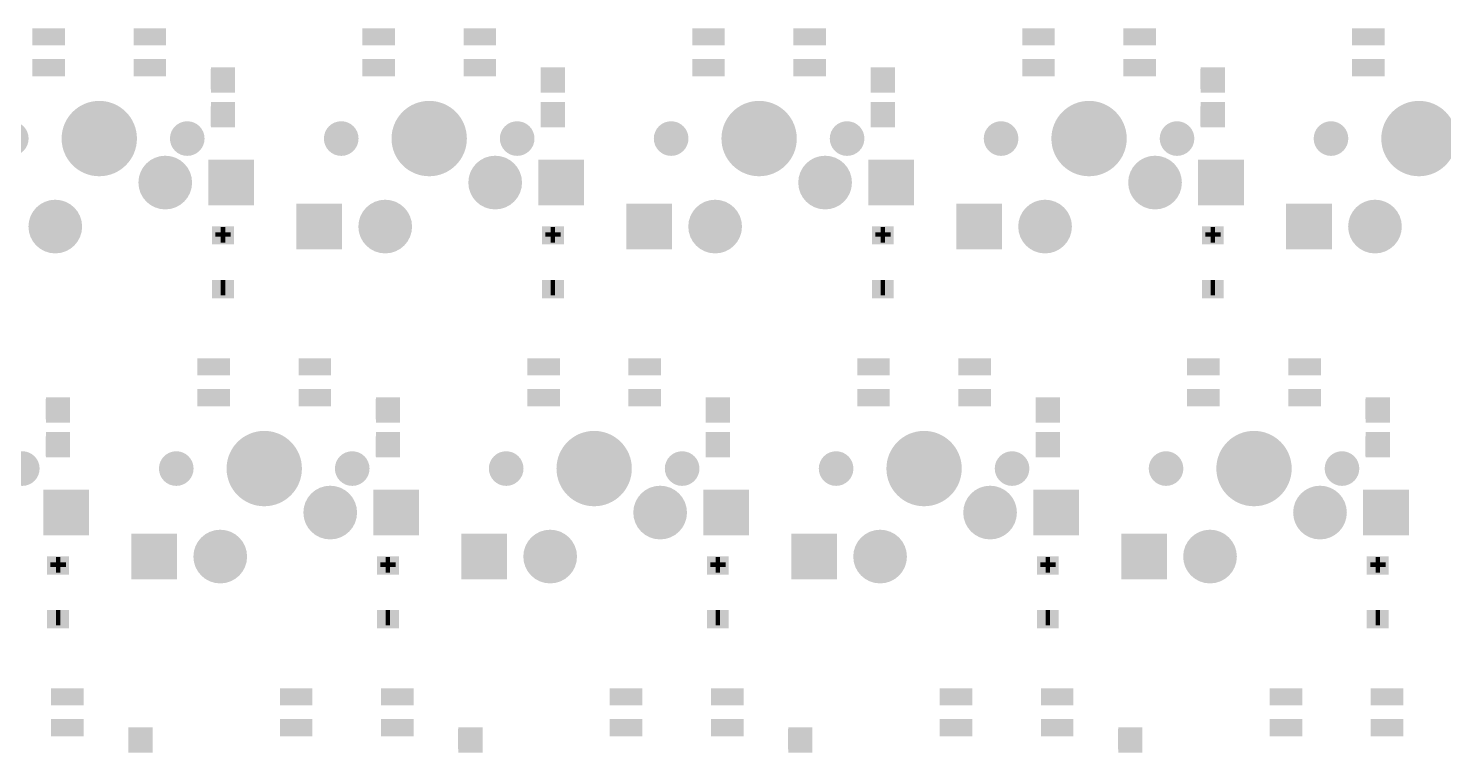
# Model space of a CAD drawing. Extents: x 561 to 1620, y -236 to 406.
# Drawn here: x 1132.4 to 1214.1, y -172.4 to -130.6 of the extents above; entities that cross this region are included whole.
import ezdxf

# ---------------------------------------------------------------- set-up
doc = ezdxf.new("R2010")
doc.units = 0
doc.header["$MEASUREMENT"] = 0
for name, color, linetype, true_color in [('BottomLayer', 5, 'Continuous', 0x0000ff), ('BottomPasteMaskLayer', 7, 'Continuous', 0x800000), ('BottomSolderMaskLayer', 7, 'Continuous', 0xaa00ff), ('Document', 7, 'Continuous', 0xffffff), ('Multi-Layer', 7, 'Continuous', 0xc0c0c0), ('TopSolderMaskLayer', 7, 'Continuous', 0x800080)]:
    doc.layers.add(name, color=color, linetype=linetype, true_color=true_color)

msp = doc.modelspace()

# ---------------------------------------------------------------- hatches: boundary and pattern name
at = {"layer": 'BottomLayer'}
for points in [[(1132.691, -130.608), (1134.469, -130.608), (1134.469, -131.497), (1132.691, -131.497)], [(1138.533, -130.608), (1140.311, -130.608), (1140.311, -131.497), (1138.533, -131.497)], [(1151.741, -130.608), (1153.519, -130.608), (1153.519, -131.497), (1151.741, -131.497)], [(1157.583, -130.608), (1159.361, -130.608), (1159.361, -131.497), (1157.583, -131.497)], [(1170.792, -130.608), (1172.57, -130.608), (1172.57, -131.497), (1170.792, -131.497)], [(1176.634, -130.608), (1178.412, -130.608), (1178.412, -131.497), (1176.634, -131.497)], [(1189.842, -130.608), (1191.62, -130.608), (1191.62, -131.497), (1189.842, -131.497)], [(1195.684, -130.608), (1197.462, -130.608), (1197.462, -131.497), (1195.684, -131.497)], [(1208.893, -130.608), (1210.671, -130.608), (1210.671, -131.497), (1208.893, -131.497)], [(1132.691, -132.386), (1134.469, -132.386), (1134.469, -133.275), (1132.691, -133.275)], [(1138.533, -132.386), (1140.311, -132.386), (1140.311, -133.275), (1138.533, -133.275)], [(1151.741, -132.386), (1153.519, -132.386), (1153.519, -133.275), (1151.741, -133.275)], [(1157.583, -132.386), (1159.361, -132.386), (1159.361, -133.275), (1157.583, -133.275)], [(1170.792, -132.386), (1172.57, -132.386), (1172.57, -133.275), (1170.792, -133.275)], [(1176.634, -132.386), (1178.412, -132.386), (1178.412, -133.275), (1176.634, -133.275)], [(1189.842, -132.386), (1191.62, -132.386), (1191.62, -133.275), (1189.842, -133.275)], [(1195.684, -132.386), (1197.462, -132.386), (1197.462, -133.275), (1195.684, -133.275)], [(1208.893, -132.386), (1210.671, -132.386), (1210.671, -133.275), (1208.893, -133.275)], [(1144.32, -134.246), (1142.97, -134.246), (1142.97, -132.836), (1144.32, -132.836)], [(1163.37, -134.246), (1162.02, -134.246), (1162.02, -132.836), (1163.37, -132.836)], [(1182.421, -134.246), (1181.071, -134.246), (1181.071, -132.836), (1182.421, -132.836)], [(1201.471, -134.246), (1200.121, -134.246), (1200.121, -132.836), (1201.471, -132.836)], [(1144.32, -134.836), (1142.97, -134.836), (1142.97, -136.246), (1144.32, -136.246)], [(1163.37, -134.836), (1162.02, -134.836), (1162.02, -136.246), (1163.37, -136.246)], [(1182.421, -134.836), (1181.071, -134.836), (1181.071, -136.246), (1182.421, -136.246)], [(1201.471, -134.836), (1200.121, -134.836), (1200.121, -136.246), (1201.471, -136.246)], [(1142.851, -138.192), (1145.391, -138.192), (1145.391, -140.732), (1142.851, -140.732)], [(1161.901, -138.192), (1164.441, -138.192), (1164.441, -140.732), (1161.901, -140.732)], [(1180.952, -138.192), (1183.492, -138.192), (1183.492, -140.732), (1180.952, -140.732)], [(1200.002, -138.192), (1202.542, -138.192), (1202.542, -140.732), (1200.002, -140.732)], [(1147.931, -140.732), (1150.471, -140.732), (1150.471, -143.272), (1147.931, -143.272)], [(1166.982, -140.732), (1169.522, -140.732), (1169.522, -143.272), (1166.982, -143.272)], [(1186.032, -140.732), (1188.572, -140.732), (1188.572, -143.272), (1186.032, -143.272)], [(1205.083, -140.732), (1207.623, -140.732), (1207.623, -143.272), (1205.083, -143.272)], [(1144.245, -143.016), (1144.245, -142.016), (1143.045, -142.016), (1143.045, -143.016)], [(1163.295, -143.016), (1163.295, -142.016), (1162.095, -142.016), (1162.095, -143.016)], [(1182.346, -143.016), (1182.346, -142.016), (1181.146, -142.016), (1181.146, -143.016)], [(1201.396, -143.016), (1201.396, -142.016), (1200.196, -142.016), (1200.196, -143.016)], [(1144.245, -146.116), (1144.245, -145.116), (1143.045, -145.116), (1143.045, -146.116)], [(1163.295, -146.116), (1163.295, -145.116), (1162.095, -145.116), (1162.095, -146.116)], [(1182.346, -146.116), (1182.346, -145.116), (1181.146, -145.116), (1181.146, -146.116)], [(1201.396, -146.116), (1201.396, -145.116), (1200.196, -145.116), (1200.196, -146.116)], [(1142.216, -149.659), (1143.994, -149.659), (1143.994, -150.548), (1142.216, -150.548)], [(1148.058, -149.659), (1149.836, -149.659), (1149.836, -150.548), (1148.058, -150.548)], [(1161.267, -149.659), (1163.045, -149.659), (1163.045, -150.548), (1161.267, -150.548)], [(1167.109, -149.659), (1168.887, -149.659), (1168.887, -150.548), (1167.109, -150.548)], [(1180.317, -149.659), (1182.095, -149.659), (1182.095, -150.548), (1180.317, -150.548)], [(1186.159, -149.659), (1187.937, -149.659), (1187.937, -150.548), (1186.159, -150.548)], [(1199.367, -149.659), (1201.145, -149.659), (1201.145, -150.548), (1199.367, -150.548)], [(1205.21, -149.659), (1206.988, -149.659), (1206.988, -150.548), (1205.21, -150.548)], [(1134.795, -153.296), (1133.445, -153.296), (1133.445, -151.886), (1134.795, -151.886)], [(1142.216, -151.437), (1143.994, -151.437), (1143.994, -152.326), (1142.216, -152.326)], [(1148.058, -151.437), (1149.836, -151.437), (1149.836, -152.326), (1148.058, -152.326)], [(1153.845, -153.296), (1152.495, -153.296), (1152.495, -151.886), (1153.845, -151.886)], [(1161.267, -151.437), (1163.045, -151.437), (1163.045, -152.326), (1161.267, -152.326)], [(1167.109, -151.437), (1168.887, -151.437), (1168.887, -152.326), (1167.109, -152.326)], [(1172.896, -153.296), (1171.546, -153.296), (1171.546, -151.886), (1172.896, -151.886)], [(1180.317, -151.437), (1182.095, -151.437), (1182.095, -152.326), (1180.317, -152.326)], [(1186.159, -151.437), (1187.937, -151.437), (1187.937, -152.326), (1186.159, -152.326)], [(1191.946, -153.296), (1190.596, -153.296), (1190.596, -151.886), (1191.946, -151.886)], [(1199.367, -151.437), (1201.145, -151.437), (1201.145, -152.326), (1199.367, -152.326)], [(1205.21, -151.437), (1206.988, -151.437), (1206.988, -152.326), (1205.21, -152.326)], [(1210.996, -153.296), (1209.646, -153.296), (1209.646, -151.886), (1210.996, -151.886)], [(1134.795, -153.886), (1133.445, -153.886), (1133.445, -155.296), (1134.795, -155.296)], [(1153.845, -153.886), (1152.495, -153.886), (1152.495, -155.296), (1153.845, -155.296)], [(1172.896, -153.886), (1171.546, -153.886), (1171.546, -155.296), (1172.896, -155.296)], [(1191.946, -153.886), (1190.596, -153.886), (1190.596, -155.296), (1191.946, -155.296)], [(1210.996, -153.886), (1209.646, -153.886), (1209.646, -155.296), (1210.996, -155.296)], [(1133.326, -157.242), (1135.866, -157.242), (1135.866, -159.782), (1133.326, -159.782)], [(1152.376, -157.242), (1154.916, -157.242), (1154.916, -159.782), (1152.376, -159.782)], [(1171.427, -157.242), (1173.967, -157.242), (1173.967, -159.782), (1171.427, -159.782)], [(1190.477, -157.242), (1193.017, -157.242), (1193.017, -159.782), (1190.477, -159.782)], [(1209.528, -157.242), (1212.068, -157.242), (1212.068, -159.782), (1209.528, -159.782)], [(1138.406, -159.782), (1140.946, -159.782), (1140.946, -162.322), (1138.406, -162.322)], [(1157.457, -159.782), (1159.997, -159.782), (1159.997, -162.322), (1157.457, -162.322)], [(1176.507, -159.782), (1179.047, -159.782), (1179.047, -162.322), (1176.507, -162.322)], [(1195.557, -159.782), (1198.097, -159.782), (1198.097, -162.322), (1195.557, -162.322)], [(1134.72, -162.066), (1134.72, -161.066), (1133.52, -161.066), (1133.52, -162.066)], [(1153.77, -162.066), (1153.77, -161.066), (1152.57, -161.066), (1152.57, -162.066)], [(1172.821, -162.066), (1172.821, -161.066), (1171.621, -161.066), (1171.621, -162.066)], [(1191.871, -162.066), (1191.871, -161.066), (1190.671, -161.066), (1190.671, -162.066)], [(1210.921, -162.066), (1210.921, -161.066), (1209.721, -161.066), (1209.721, -162.066)], [(1134.72, -165.166), (1134.72, -164.166), (1133.52, -164.166), (1133.52, -165.166)], [(1153.77, -165.166), (1153.77, -164.166), (1152.57, -164.166), (1152.57, -165.166)], [(1172.821, -165.166), (1172.821, -164.166), (1171.621, -164.166), (1171.621, -165.166)], [(1191.871, -165.166), (1191.871, -164.166), (1190.671, -164.166), (1190.671, -165.166)], [(1210.921, -165.166), (1210.921, -164.166), (1209.721, -164.166), (1209.721, -165.166)], [(1133.77, -168.709), (1135.548, -168.709), (1135.548, -169.598), (1133.77, -169.598)], [(1146.979, -168.709), (1148.757, -168.709), (1148.757, -169.598), (1146.979, -169.598)], [(1152.821, -168.709), (1154.599, -168.709), (1154.599, -169.598), (1152.821, -169.598)], [(1166.029, -168.709), (1167.807, -168.709), (1167.807, -169.598), (1166.029, -169.598)], [(1171.871, -168.709), (1173.649, -168.709), (1173.649, -169.598), (1171.871, -169.598)], [(1185.08, -168.709), (1186.858, -168.709), (1186.858, -169.598), (1185.08, -169.598)], [(1190.922, -168.709), (1192.7, -168.709), (1192.7, -169.598), (1190.922, -169.598)], [(1204.13, -168.709), (1205.908, -168.709), (1205.908, -169.598), (1204.13, -169.598)], [(1209.972, -168.709), (1211.75, -168.709), (1211.75, -169.598), (1209.972, -169.598)], [(1133.77, -170.487), (1135.548, -170.487), (1135.548, -171.376), (1133.77, -171.376)], [(1146.979, -170.487), (1148.757, -170.487), (1148.757, -171.376), (1146.979, -171.376)], [(1152.821, -170.487), (1154.599, -170.487), (1154.599, -171.376), (1152.821, -171.376)], [(1166.029, -170.487), (1167.807, -170.487), (1167.807, -171.376), (1166.029, -171.376)], [(1171.871, -170.487), (1173.649, -170.487), (1173.649, -171.376), (1171.871, -171.376)], [(1185.08, -170.487), (1186.858, -170.487), (1186.858, -171.376), (1185.08, -171.376)], [(1190.922, -170.487), (1192.7, -170.487), (1192.7, -171.376), (1190.922, -171.376)], [(1204.13, -170.487), (1205.908, -170.487), (1205.908, -171.376), (1204.13, -171.376)], [(1209.972, -170.487), (1211.75, -170.487), (1211.75, -171.376), (1209.972, -171.376)], [(1139.557, -172.346), (1138.207, -172.346), (1138.207, -170.936), (1139.557, -170.936)], [(1158.608, -172.346), (1157.258, -172.346), (1157.258, -170.936), (1158.608, -170.936)], [(1177.658, -172.346), (1176.308, -172.346), (1176.308, -170.936), (1177.658, -170.936)], [(1196.709, -172.346), (1195.359, -172.346), (1195.359, -170.936), (1196.709, -170.936)]]:
    msp.add_hatch(color=256, dxfattribs=at).paths.add_polyline_path(points)
at = {"layer": 'BottomPasteMaskLayer'}
for points in [[(1132.691, -130.608), (1134.469, -130.608), (1134.469, -131.497), (1132.691, -131.497)], [(1138.533, -130.608), (1140.311, -130.608), (1140.311, -131.497), (1138.533, -131.497)], [(1151.741, -130.608), (1153.519, -130.608), (1153.519, -131.497), (1151.741, -131.497)], [(1157.583, -130.608), (1159.361, -130.608), (1159.361, -131.497), (1157.583, -131.497)], [(1170.792, -130.608), (1172.57, -130.608), (1172.57, -131.497), (1170.792, -131.497)], [(1176.634, -130.608), (1178.412, -130.608), (1178.412, -131.497), (1176.634, -131.497)], [(1189.842, -130.608), (1191.62, -130.608), (1191.62, -131.497), (1189.842, -131.497)], [(1195.684, -130.608), (1197.462, -130.608), (1197.462, -131.497), (1195.684, -131.497)], [(1208.893, -130.608), (1210.671, -130.608), (1210.671, -131.497), (1208.893, -131.497)], [(1132.691, -132.386), (1134.469, -132.386), (1134.469, -133.275), (1132.691, -133.275)], [(1138.533, -132.386), (1140.311, -132.386), (1140.311, -133.275), (1138.533, -133.275)], [(1151.741, -132.386), (1153.519, -132.386), (1153.519, -133.275), (1151.741, -133.275)], [(1157.583, -132.386), (1159.361, -132.386), (1159.361, -133.275), (1157.583, -133.275)], [(1170.792, -132.386), (1172.57, -132.386), (1172.57, -133.275), (1170.792, -133.275)], [(1176.634, -132.386), (1178.412, -132.386), (1178.412, -133.275), (1176.634, -133.275)], [(1189.842, -132.386), (1191.62, -132.386), (1191.62, -133.275), (1189.842, -133.275)], [(1195.684, -132.386), (1197.462, -132.386), (1197.462, -133.275), (1195.684, -133.275)], [(1208.893, -132.386), (1210.671, -132.386), (1210.671, -133.275), (1208.893, -133.275)], [(1144.265, -132.866), (1142.985, -132.866), (1142.935, -132.916), (1142.935, -134.066), (1142.985, -134.116), (1143.395, -134.121), (1143.395, -133.671), (1143.845, -133.671), (1143.845, -134.111), (1144.265, -134.116), (1144.315, -134.066), (1144.315, -132.916)], [(1163.315, -132.866), (1162.035, -132.866), (1161.985, -132.916), (1161.985, -134.066), (1162.035, -134.116), (1162.445, -134.121), (1162.445, -133.671), (1162.895, -133.671), (1162.895, -134.111), (1163.315, -134.116), (1163.365, -134.066), (1163.365, -132.916)], [(1182.366, -132.866), (1181.086, -132.866), (1181.036, -132.916), (1181.036, -134.066), (1181.086, -134.116), (1181.496, -134.121), (1181.496, -133.671), (1181.946, -133.671), (1181.946, -134.111), (1182.366, -134.116), (1182.416, -134.066), (1182.416, -132.916)], [(1201.416, -132.866), (1200.136, -132.866), (1200.086, -132.916), (1200.086, -134.066), (1200.136, -134.116), (1200.546, -134.121), (1200.546, -133.671), (1200.996, -133.671), (1200.996, -134.111), (1201.416, -134.116), (1201.466, -134.066), (1201.466, -132.916)], [(1144.265, -135.016), (1143.845, -135.016), (1143.845, -135.461), (1143.395, -135.461), (1143.395, -135.021), (1142.985, -135.016), (1142.935, -135.066), (1142.935, -136.216), (1142.985, -136.266), (1144.265, -136.266), (1144.315, -136.216), (1144.315, -135.066)], [(1163.315, -135.016), (1162.895, -135.016), (1162.895, -135.461), (1162.445, -135.461), (1162.445, -135.021), (1162.035, -135.016), (1161.985, -135.066), (1161.985, -136.216), (1162.035, -136.266), (1163.315, -136.266), (1163.365, -136.216), (1163.365, -135.066)], [(1182.366, -135.016), (1181.946, -135.016), (1181.946, -135.461), (1181.496, -135.461), (1181.496, -135.021), (1181.086, -135.016), (1181.036, -135.066), (1181.036, -136.216), (1181.086, -136.266), (1182.366, -136.266), (1182.416, -136.216), (1182.416, -135.066)], [(1201.416, -135.016), (1200.996, -135.016), (1200.996, -135.461), (1200.546, -135.461), (1200.546, -135.021), (1200.136, -135.016), (1200.086, -135.066), (1200.086, -136.216), (1200.136, -136.266), (1201.416, -136.266), (1201.466, -136.216), (1201.466, -135.066)], [(1142.851, -138.192), (1145.391, -138.192), (1145.391, -140.732), (1142.851, -140.732)], [(1161.901, -138.192), (1164.441, -138.192), (1164.441, -140.732), (1161.901, -140.732)], [(1180.952, -138.192), (1183.492, -138.192), (1183.492, -140.732), (1180.952, -140.732)], [(1200.002, -138.192), (1202.542, -138.192), (1202.542, -140.732), (1200.002, -140.732)], [(1147.931, -140.732), (1150.471, -140.732), (1150.471, -143.272), (1147.931, -143.272)], [(1166.982, -140.732), (1169.522, -140.732), (1169.522, -143.272), (1166.982, -143.272)], [(1186.032, -140.732), (1188.572, -140.732), (1188.572, -143.272), (1186.032, -143.272)], [(1205.083, -140.732), (1207.623, -140.732), (1207.623, -143.272), (1205.083, -143.272)], [(1144.245, -143.016), (1144.245, -142.016), (1143.045, -142.016), (1143.045, -143.016)], [(1163.295, -143.016), (1163.295, -142.016), (1162.095, -142.016), (1162.095, -143.016)], [(1182.346, -143.016), (1182.346, -142.016), (1181.146, -142.016), (1181.146, -143.016)], [(1201.396, -143.016), (1201.396, -142.016), (1200.196, -142.016), (1200.196, -143.016)], [(1144.245, -146.116), (1144.245, -145.116), (1143.045, -145.116), (1143.045, -146.116)], [(1163.295, -146.116), (1163.295, -145.116), (1162.095, -145.116), (1162.095, -146.116)], [(1182.346, -146.116), (1182.346, -145.116), (1181.146, -145.116), (1181.146, -146.116)], [(1201.396, -146.116), (1201.396, -145.116), (1200.196, -145.116), (1200.196, -146.116)], [(1142.216, -149.659), (1143.994, -149.659), (1143.994, -150.548), (1142.216, -150.548)], [(1148.058, -149.659), (1149.836, -149.659), (1149.836, -150.548), (1148.058, -150.548)], [(1161.267, -149.659), (1163.045, -149.659), (1163.045, -150.548), (1161.267, -150.548)], [(1167.109, -149.659), (1168.887, -149.659), (1168.887, -150.548), (1167.109, -150.548)], [(1180.317, -149.659), (1182.095, -149.659), (1182.095, -150.548), (1180.317, -150.548)], [(1186.159, -149.659), (1187.937, -149.659), (1187.937, -150.548), (1186.159, -150.548)], [(1199.367, -149.659), (1201.145, -149.659), (1201.145, -150.548), (1199.367, -150.548)], [(1205.21, -149.659), (1206.988, -149.659), (1206.988, -150.548), (1205.21, -150.548)], [(1134.74, -151.916), (1133.46, -151.916), (1133.41, -151.966), (1133.41, -153.116), (1133.46, -153.166), (1133.87, -153.171), (1133.87, -152.721), (1134.32, -152.721), (1134.32, -153.161), (1134.74, -153.166), (1134.79, -153.116), (1134.79, -151.966)], [(1142.216, -151.437), (1143.994, -151.437), (1143.994, -152.326), (1142.216, -152.326)], [(1148.058, -151.437), (1149.836, -151.437), (1149.836, -152.326), (1148.058, -152.326)], [(1153.79, -151.916), (1152.51, -151.916), (1152.46, -151.966), (1152.46, -153.116), (1152.51, -153.166), (1152.92, -153.171), (1152.92, -152.721), (1153.37, -152.721), (1153.37, -153.161), (1153.79, -153.166), (1153.84, -153.116), (1153.84, -151.966)], [(1161.267, -151.437), (1163.045, -151.437), (1163.045, -152.326), (1161.267, -152.326)], [(1167.109, -151.437), (1168.887, -151.437), (1168.887, -152.326), (1167.109, -152.326)], [(1172.84, -151.916), (1171.561, -151.916), (1171.51, -151.966), (1171.51, -153.116), (1171.561, -153.166), (1171.971, -153.171), (1171.971, -152.721), (1172.421, -152.721), (1172.421, -153.161), (1172.84, -153.166), (1172.891, -153.116), (1172.891, -151.966)], [(1180.317, -151.437), (1182.095, -151.437), (1182.095, -152.326), (1180.317, -152.326)], [(1186.159, -151.437), (1187.937, -151.437), (1187.937, -152.326), (1186.159, -152.326)], [(1191.891, -151.916), (1190.611, -151.916), (1190.561, -151.966), (1190.561, -153.116), (1190.611, -153.166), (1191.021, -153.171), (1191.021, -152.721), (1191.471, -152.721), (1191.471, -153.161), (1191.891, -153.166), (1191.941, -153.116), (1191.941, -151.966)], [(1199.367, -151.437), (1201.145, -151.437), (1201.145, -152.326), (1199.367, -152.326)], [(1205.21, -151.437), (1206.988, -151.437), (1206.988, -152.326), (1205.21, -152.326)], [(1210.941, -151.916), (1209.661, -151.916), (1209.611, -151.966), (1209.611, -153.116), (1209.661, -153.166), (1210.071, -153.171), (1210.071, -152.721), (1210.521, -152.721), (1210.521, -153.161), (1210.941, -153.166), (1210.991, -153.116), (1210.991, -151.966)], [(1134.74, -154.066), (1134.32, -154.066), (1134.32, -154.511), (1133.87, -154.511), (1133.87, -154.071), (1133.46, -154.066), (1133.41, -154.116), (1133.41, -155.266), (1133.46, -155.316), (1134.74, -155.316), (1134.79, -155.266), (1134.79, -154.116)], [(1153.79, -154.066), (1153.37, -154.066), (1153.37, -154.511), (1152.92, -154.511), (1152.92, -154.071), (1152.51, -154.066), (1152.46, -154.116), (1152.46, -155.266), (1152.51, -155.316), (1153.79, -155.316), (1153.84, -155.266), (1153.84, -154.116)], [(1172.84, -154.066), (1172.421, -154.066), (1172.421, -154.511), (1171.971, -154.511), (1171.971, -154.071), (1171.561, -154.066), (1171.51, -154.116), (1171.51, -155.266), (1171.561, -155.316), (1172.84, -155.316), (1172.891, -155.266), (1172.891, -154.116)], [(1191.891, -154.066), (1191.471, -154.066), (1191.471, -154.511), (1191.021, -154.511), (1191.021, -154.071), (1190.611, -154.066), (1190.561, -154.116), (1190.561, -155.266), (1190.611, -155.316), (1191.891, -155.316), (1191.941, -155.266), (1191.941, -154.116)], [(1210.941, -154.066), (1210.521, -154.066), (1210.521, -154.511), (1210.071, -154.511), (1210.071, -154.071), (1209.661, -154.066), (1209.611, -154.116), (1209.611, -155.266), (1209.661, -155.316), (1210.941, -155.316), (1210.991, -155.266), (1210.991, -154.116)], [(1133.326, -157.242), (1135.866, -157.242), (1135.866, -159.782), (1133.326, -159.782)], [(1152.376, -157.242), (1154.916, -157.242), (1154.916, -159.782), (1152.376, -159.782)], [(1171.427, -157.242), (1173.967, -157.242), (1173.967, -159.782), (1171.427, -159.782)], [(1190.477, -157.242), (1193.017, -157.242), (1193.017, -159.782), (1190.477, -159.782)], [(1209.528, -157.242), (1212.068, -157.242), (1212.068, -159.782), (1209.528, -159.782)], [(1138.406, -159.782), (1140.946, -159.782), (1140.946, -162.322), (1138.406, -162.322)], [(1157.457, -159.782), (1159.997, -159.782), (1159.997, -162.322), (1157.457, -162.322)], [(1176.507, -159.782), (1179.047, -159.782), (1179.047, -162.322), (1176.507, -162.322)], [(1195.557, -159.782), (1198.097, -159.782), (1198.097, -162.322), (1195.557, -162.322)], [(1134.72, -162.066), (1134.72, -161.066), (1133.52, -161.066), (1133.52, -162.066)], [(1153.77, -162.066), (1153.77, -161.066), (1152.57, -161.066), (1152.57, -162.066)], [(1172.821, -162.066), (1172.821, -161.066), (1171.621, -161.066), (1171.621, -162.066)], [(1191.871, -162.066), (1191.871, -161.066), (1190.671, -161.066), (1190.671, -162.066)], [(1210.921, -162.066), (1210.921, -161.066), (1209.721, -161.066), (1209.721, -162.066)], [(1134.72, -165.166), (1134.72, -164.166), (1133.52, -164.166), (1133.52, -165.166)], [(1153.77, -165.166), (1153.77, -164.166), (1152.57, -164.166), (1152.57, -165.166)], [(1172.821, -165.166), (1172.821, -164.166), (1171.621, -164.166), (1171.621, -165.166)], [(1191.871, -165.166), (1191.871, -164.166), (1190.671, -164.166), (1190.671, -165.166)], [(1210.921, -165.166), (1210.921, -164.166), (1209.721, -164.166), (1209.721, -165.166)], [(1133.77, -168.709), (1135.548, -168.709), (1135.548, -169.598), (1133.77, -169.598)], [(1146.979, -168.709), (1148.757, -168.709), (1148.757, -169.598), (1146.979, -169.598)], [(1152.821, -168.709), (1154.599, -168.709), (1154.599, -169.598), (1152.821, -169.598)], [(1166.029, -168.709), (1167.807, -168.709), (1167.807, -169.598), (1166.029, -169.598)], [(1171.871, -168.709), (1173.649, -168.709), (1173.649, -169.598), (1171.871, -169.598)], [(1185.08, -168.709), (1186.858, -168.709), (1186.858, -169.598), (1185.08, -169.598)], [(1190.922, -168.709), (1192.7, -168.709), (1192.7, -169.598), (1190.922, -169.598)], [(1204.13, -168.709), (1205.908, -168.709), (1205.908, -169.598), (1204.13, -169.598)], [(1209.972, -168.709), (1211.75, -168.709), (1211.75, -169.598), (1209.972, -169.598)], [(1133.77, -170.487), (1135.548, -170.487), (1135.548, -171.376), (1133.77, -171.376)], [(1146.979, -170.487), (1148.757, -170.487), (1148.757, -171.376), (1146.979, -171.376)], [(1152.821, -170.487), (1154.599, -170.487), (1154.599, -171.376), (1152.821, -171.376)], [(1166.029, -170.487), (1167.807, -170.487), (1167.807, -171.376), (1166.029, -171.376)], [(1171.871, -170.487), (1173.649, -170.487), (1173.649, -171.376), (1171.871, -171.376)], [(1185.08, -170.487), (1186.858, -170.487), (1186.858, -171.376), (1185.08, -171.376)], [(1190.922, -170.487), (1192.7, -170.487), (1192.7, -171.376), (1190.922, -171.376)], [(1204.13, -170.487), (1205.908, -170.487), (1205.908, -171.376), (1204.13, -171.376)], [(1209.972, -170.487), (1211.75, -170.487), (1211.75, -171.376), (1209.972, -171.376)], [(1139.502, -170.966), (1138.222, -170.966), (1138.172, -171.016), (1138.172, -172.166), (1138.222, -172.216), (1138.632, -172.222), (1138.632, -171.772), (1139.082, -171.772), (1139.082, -172.212), (1139.502, -172.216), (1139.552, -172.166), (1139.552, -171.016)], [(1158.553, -170.966), (1157.273, -170.966), (1157.223, -171.016), (1157.223, -172.166), (1157.273, -172.216), (1157.683, -172.222), (1157.683, -171.772), (1158.133, -171.772), (1158.133, -172.212), (1158.553, -172.216), (1158.603, -172.166), (1158.603, -171.016)], [(1177.603, -170.966), (1176.323, -170.966), (1176.273, -171.016), (1176.273, -172.166), (1176.323, -172.216), (1176.733, -172.222), (1176.733, -171.772), (1177.183, -171.772), (1177.183, -172.212), (1177.603, -172.216), (1177.653, -172.166), (1177.653, -171.016)], [(1196.654, -170.966), (1195.374, -170.966), (1195.324, -171.016), (1195.324, -172.166), (1195.374, -172.216), (1195.784, -172.222), (1195.784, -171.772), (1196.234, -171.772), (1196.234, -172.212), (1196.654, -172.216), (1196.704, -172.166), (1196.704, -171.016)]]:
    msp.add_hatch(color=256, dxfattribs=at).paths.add_polyline_path(points)
at = {"layer": 'BottomSolderMaskLayer'}
for points in [[(1132.64, -130.558), (1134.52, -130.558), (1134.52, -131.548), (1132.64, -131.548)], [(1138.482, -130.558), (1140.362, -130.558), (1140.362, -131.548), (1138.482, -131.548)], [(1151.691, -130.558), (1153.57, -130.558), (1153.57, -131.548), (1151.691, -131.548)], [(1157.533, -130.558), (1159.412, -130.558), (1159.412, -131.548), (1157.533, -131.548)], [(1170.741, -130.558), (1172.621, -130.558), (1172.621, -131.548), (1170.741, -131.548)], [(1176.583, -130.558), (1178.463, -130.558), (1178.463, -131.548), (1176.583, -131.548)], [(1189.791, -130.558), (1191.671, -130.558), (1191.671, -131.548), (1189.791, -131.548)], [(1195.633, -130.558), (1197.513, -130.558), (1197.513, -131.548), (1195.633, -131.548)], [(1208.842, -130.558), (1210.722, -130.558), (1210.722, -131.548), (1208.842, -131.548)], [(1132.64, -132.336), (1134.52, -132.336), (1134.52, -133.326), (1132.64, -133.326)], [(1138.482, -132.336), (1140.362, -132.336), (1140.362, -133.326), (1138.482, -133.326)], [(1151.691, -132.336), (1153.57, -132.336), (1153.57, -133.326), (1151.691, -133.326)], [(1157.533, -132.336), (1159.412, -132.336), (1159.412, -133.326), (1157.533, -133.326)], [(1170.741, -132.336), (1172.621, -132.336), (1172.621, -133.326), (1170.741, -133.326)], [(1176.583, -132.336), (1178.463, -132.336), (1178.463, -133.326), (1176.583, -133.326)], [(1189.791, -132.336), (1191.671, -132.336), (1191.671, -133.326), (1189.791, -133.326)], [(1195.633, -132.336), (1197.513, -132.336), (1197.513, -133.326), (1195.633, -133.326)], [(1208.842, -132.336), (1210.722, -132.336), (1210.722, -133.326), (1208.842, -133.326)], [(1144.344, -134.272), (1142.946, -134.272), (1142.946, -132.809), (1144.344, -132.809)], [(1163.395, -134.272), (1161.996, -134.272), (1161.996, -132.809), (1163.395, -132.809)], [(1182.445, -134.272), (1181.046, -134.272), (1181.046, -132.809), (1182.445, -132.809)], [(1201.496, -134.272), (1200.097, -134.272), (1200.097, -132.809), (1201.496, -132.809)], [(1134.326, -136.922, 1), (1138.676, -136.922, 1)], [(1144.344, -134.809), (1142.946, -134.809), (1142.946, -136.272), (1144.344, -136.272)], [(1153.376, -136.922, 1), (1157.727, -136.922, 1)], [(1163.395, -134.809), (1161.996, -134.809), (1161.996, -136.272), (1163.395, -136.272)], [(1172.426, -136.922, 1), (1176.777, -136.922, 1)], [(1182.445, -134.809), (1181.046, -134.809), (1181.046, -136.272), (1182.445, -136.272)], [(1191.477, -136.922, 1), (1195.828, -136.922, 1)], [(1201.496, -134.809), (1200.097, -134.809), (1200.097, -136.272), (1201.496, -136.272)], [(1210.527, -136.922, 1), (1214.878, -136.922, 1)], [(1130.421, -136.922, 1), (1132.421, -136.922, 1)], [(1140.581, -136.922, 1), (1142.581, -136.922, 1)], [(1149.471, -136.922, 1), (1151.472, -136.922, 1)], [(1159.631, -136.922, 1), (1161.632, -136.922, 1)], [(1168.521, -136.922, 1), (1170.522, -136.922, 1)], [(1178.681, -136.922, 1), (1180.682, -136.922, 1)], [(1187.572, -136.922, 1), (1189.573, -136.922, 1)], [(1197.732, -136.922, 1), (1199.733, -136.922, 1)], [(1206.622, -136.922, 1), (1208.623, -136.922, 1)], [(1138.761, -139.462, 1), (1141.861, -139.462, 1)], [(1157.811, -139.462, 1), (1160.912, -139.462, 1)], [(1176.861, -139.462, 1), (1179.962, -139.462, 1)], [(1195.912, -139.462, 1), (1199.013, -139.462, 1)], [(1142.8, -138.141), (1145.442, -138.141), (1145.442, -140.783), (1142.8, -140.783)], [(1161.851, -138.141), (1164.492, -138.141), (1164.492, -140.783), (1161.851, -140.783)], [(1180.901, -138.141), (1183.543, -138.141), (1183.543, -140.783), (1180.901, -140.783)], [(1199.951, -138.141), (1202.593, -138.141), (1202.593, -140.783), (1199.951, -140.783)], [(1132.411, -142.002, 1), (1135.511, -142.002, 1)], [(1151.461, -142.002, 1), (1154.562, -142.002, 1)], [(1170.511, -142.002, 1), (1173.612, -142.002, 1)], [(1189.562, -142.002, 1), (1192.663, -142.002, 1)], [(1208.612, -142.002, 1), (1211.713, -142.002, 1)], [(1147.881, -140.681), (1150.522, -140.681), (1150.522, -143.323), (1147.881, -143.323)], [(1166.931, -140.681), (1169.573, -140.681), (1169.573, -143.323), (1166.931, -143.323)], [(1185.981, -140.681), (1188.623, -140.681), (1188.623, -143.323), (1185.981, -143.323)], [(1205.032, -140.681), (1207.674, -140.681), (1207.674, -143.323), (1205.032, -143.323)], [(1144.275, -143.037), (1144.275, -141.995), (1143.014, -141.995), (1143.014, -143.037)], [(1163.326, -143.037), (1163.326, -141.995), (1162.065, -141.995), (1162.065, -143.037)], [(1182.376, -143.037), (1182.376, -141.995), (1181.115, -141.995), (1181.115, -143.037)], [(1201.427, -143.037), (1201.427, -141.995), (1200.166, -141.995), (1200.166, -143.037)], [(1144.275, -146.137), (1144.275, -145.095), (1143.014, -145.095), (1143.014, -146.137)], [(1163.326, -146.137), (1163.326, -145.095), (1162.065, -145.095), (1162.065, -146.137)], [(1182.376, -146.137), (1182.376, -145.095), (1181.115, -145.095), (1181.115, -146.137)], [(1201.427, -146.137), (1201.427, -145.095), (1200.166, -145.095), (1200.166, -146.137)], [(1142.165, -149.608), (1144.045, -149.608), (1144.045, -150.599), (1142.165, -150.599)], [(1148.007, -149.608), (1149.887, -149.608), (1149.887, -150.599), (1148.007, -150.599)], [(1161.216, -149.608), (1163.095, -149.608), (1163.095, -150.599), (1161.216, -150.599)], [(1167.058, -149.608), (1168.937, -149.608), (1168.937, -150.599), (1167.058, -150.599)], [(1180.266, -149.608), (1182.146, -149.608), (1182.146, -150.599), (1180.266, -150.599)], [(1186.108, -149.608), (1187.988, -149.608), (1187.988, -150.599), (1186.108, -150.599)], [(1199.317, -149.608), (1201.196, -149.608), (1201.196, -150.599), (1199.317, -150.599)], [(1205.159, -149.608), (1207.038, -149.608), (1207.038, -150.599), (1205.159, -150.599)], [(1134.819, -153.323), (1133.42, -153.323), (1133.42, -151.86), (1134.819, -151.86)], [(1142.165, -151.386), (1144.045, -151.386), (1144.045, -152.377), (1142.165, -152.377)], [(1148.007, -151.386), (1149.887, -151.386), (1149.887, -152.377), (1148.007, -152.377)], [(1153.869, -153.323), (1152.471, -153.323), (1152.471, -151.86), (1153.869, -151.86)], [(1161.216, -151.386), (1163.095, -151.386), (1163.095, -152.377), (1161.216, -152.377)], [(1167.058, -151.386), (1168.937, -151.386), (1168.937, -152.377), (1167.058, -152.377)], [(1172.92, -153.323), (1171.521, -153.323), (1171.521, -151.86), (1172.92, -151.86)], [(1180.266, -151.386), (1182.146, -151.386), (1182.146, -152.377), (1180.266, -152.377)], [(1186.108, -151.386), (1187.988, -151.386), (1187.988, -152.377), (1186.108, -152.377)], [(1191.97, -153.323), (1190.572, -153.323), (1190.572, -151.86), (1191.97, -151.86)], [(1199.317, -151.386), (1201.196, -151.386), (1201.196, -152.377), (1199.317, -152.377)], [(1205.159, -151.386), (1207.038, -151.386), (1207.038, -152.377), (1205.159, -152.377)], [(1211.021, -153.323), (1209.622, -153.323), (1209.622, -151.86), (1211.021, -151.86)], [(1134.819, -153.86), (1133.42, -153.86), (1133.42, -155.323), (1134.819, -155.323)], [(1143.851, -155.972, 1), (1148.202, -155.972, 1)], [(1153.869, -153.86), (1152.471, -153.86), (1152.471, -155.323), (1153.869, -155.323)], [(1162.901, -155.972, 1), (1167.252, -155.972, 1)], [(1172.92, -153.86), (1171.521, -153.86), (1171.521, -155.323), (1172.92, -155.323)], [(1181.952, -155.972, 1), (1186.302, -155.972, 1)], [(1191.97, -153.86), (1190.572, -153.86), (1190.572, -155.323), (1191.97, -155.323)], [(1201.002, -155.972, 1), (1205.353, -155.972, 1)], [(1211.021, -153.86), (1209.622, -153.86), (1209.622, -155.323), (1211.021, -155.323)], [(1131.055, -155.972, 1), (1133.056, -155.972, 1)], [(1139.946, -155.972, 1), (1141.947, -155.972, 1)], [(1150.106, -155.972, 1), (1152.107, -155.972, 1)], [(1158.996, -155.972, 1), (1160.997, -155.972, 1)], [(1169.156, -155.972, 1), (1171.157, -155.972, 1)], [(1178.047, -155.972, 1), (1180.047, -155.972, 1)], [(1188.207, -155.972, 1), (1190.207, -155.972, 1)], [(1197.097, -155.972, 1), (1199.098, -155.972, 1)], [(1207.257, -155.972, 1), (1209.258, -155.972, 1)], [(1133.275, -157.192), (1135.917, -157.192), (1135.917, -159.833), (1133.275, -159.833)], [(1148.286, -158.512, 1), (1151.387, -158.512, 1)], [(1152.325, -157.192), (1154.967, -157.192), (1154.967, -159.833), (1152.325, -159.833)], [(1167.336, -158.512, 1), (1170.437, -158.512, 1)], [(1171.376, -157.192), (1174.017, -157.192), (1174.017, -159.833), (1171.376, -159.833)], [(1186.387, -158.512, 1), (1189.487, -158.512, 1)], [(1190.426, -157.192), (1193.068, -157.192), (1193.068, -159.833), (1190.426, -159.833)], [(1205.437, -158.512, 1), (1208.538, -158.512, 1)], [(1209.477, -157.192), (1212.118, -157.192), (1212.118, -159.833), (1209.477, -159.833)], [(1138.355, -159.732), (1140.997, -159.732), (1140.997, -162.373), (1138.355, -162.373)], [(1141.936, -161.052, 1), (1145.037, -161.052, 1)], [(1157.406, -159.732), (1160.047, -159.732), (1160.047, -162.373), (1157.406, -162.373)], [(1160.986, -161.052, 1), (1164.087, -161.052, 1)], [(1176.456, -159.732), (1179.098, -159.732), (1179.098, -162.373), (1176.456, -162.373)], [(1180.037, -161.052, 1), (1183.137, -161.052, 1)], [(1195.507, -159.732), (1198.148, -159.732), (1198.148, -162.373), (1195.507, -162.373)], [(1199.087, -161.052, 1), (1202.188, -161.052, 1)], [(1134.75, -162.088), (1134.75, -161.045), (1133.489, -161.045), (1133.489, -162.088)], [(1153.801, -162.088), (1153.801, -161.045), (1152.54, -161.045), (1152.54, -162.088)], [(1172.851, -162.088), (1172.851, -161.045), (1171.59, -161.045), (1171.59, -162.088)], [(1191.901, -162.088), (1191.901, -161.045), (1190.64, -161.045), (1190.64, -162.088)], [(1210.952, -162.088), (1210.952, -161.045), (1209.691, -161.045), (1209.691, -162.088)], [(1134.75, -165.187), (1134.75, -164.145), (1133.489, -164.145), (1133.489, -165.187)], [(1153.801, -165.187), (1153.801, -164.145), (1152.54, -164.145), (1152.54, -165.187)], [(1172.851, -165.187), (1172.851, -164.145), (1171.59, -164.145), (1171.59, -165.187)], [(1191.901, -165.187), (1191.901, -164.145), (1190.64, -164.145), (1190.64, -165.187)], [(1210.952, -165.187), (1210.952, -164.145), (1209.691, -164.145), (1209.691, -165.187)], [(1133.72, -168.658), (1135.599, -168.658), (1135.599, -169.649), (1133.72, -169.649)], [(1146.928, -168.658), (1148.808, -168.658), (1148.808, -169.649), (1146.928, -169.649)], [(1152.77, -168.658), (1154.65, -168.658), (1154.65, -169.649), (1152.77, -169.649)], [(1165.978, -168.658), (1167.858, -168.658), (1167.858, -169.649), (1165.978, -169.649)], [(1171.82, -168.658), (1173.7, -168.658), (1173.7, -169.649), (1171.82, -169.649)], [(1185.029, -168.658), (1186.908, -168.658), (1186.908, -169.649), (1185.029, -169.649)], [(1190.871, -168.658), (1192.75, -168.658), (1192.75, -169.649), (1190.871, -169.649)], [(1204.079, -168.658), (1205.959, -168.658), (1205.959, -169.649), (1204.079, -169.649)], [(1209.921, -168.658), (1211.801, -168.658), (1211.801, -169.649), (1209.921, -169.649)], [(1133.72, -170.436), (1135.599, -170.436), (1135.599, -171.427), (1133.72, -171.427)], [(1146.928, -170.436), (1148.808, -170.436), (1148.808, -171.427), (1146.928, -171.427)], [(1152.77, -170.436), (1154.65, -170.436), (1154.65, -171.427), (1152.77, -171.427)], [(1165.978, -170.436), (1167.858, -170.436), (1167.858, -171.427), (1165.978, -171.427)], [(1171.82, -170.436), (1173.7, -170.436), (1173.7, -171.427), (1171.82, -171.427)], [(1185.029, -170.436), (1186.908, -170.436), (1186.908, -171.427), (1185.029, -171.427)], [(1190.871, -170.436), (1192.75, -170.436), (1192.75, -171.427), (1190.871, -171.427)], [(1204.079, -170.436), (1205.959, -170.436), (1205.959, -171.427), (1204.079, -171.427)], [(1209.921, -170.436), (1211.801, -170.436), (1211.801, -171.427), (1209.921, -171.427)], [(1139.582, -172.373), (1138.183, -172.373), (1138.183, -170.91), (1139.582, -170.91)], [(1158.632, -172.373), (1157.233, -172.373), (1157.233, -170.91), (1158.632, -170.91)], [(1177.682, -172.373), (1176.284, -172.373), (1176.284, -170.91), (1177.682, -170.91)], [(1196.733, -172.373), (1195.334, -172.373), (1195.334, -170.91), (1196.733, -170.91)]]:
    msp.add_hatch(color=256, dxfattribs=at).paths.add_polyline_path(points)
at = {"layer": 'Document'}
for points in [[(1143.772, -142.923), (1143.772, -142.034), (1143.518, -142.034), (1143.518, -142.923)], [(1162.822, -142.923), (1162.822, -142.034), (1162.568, -142.034), (1162.568, -142.923)], [(1181.873, -142.923), (1181.873, -142.034), (1181.619, -142.034), (1181.619, -142.923)], [(1200.923, -142.923), (1200.923, -142.034), (1200.669, -142.034), (1200.669, -142.923)], [(1143.208, -142.594), (1144.097, -142.594), (1144.097, -142.34), (1143.208, -142.34)], [(1162.259, -142.594), (1163.148, -142.594), (1163.148, -142.34), (1162.259, -142.34)], [(1181.309, -142.594), (1182.198, -142.594), (1182.198, -142.34), (1181.309, -142.34)], [(1200.36, -142.594), (1201.249, -142.594), (1201.249, -142.34), (1200.36, -142.34)], [(1143.772, -145.971), (1143.772, -145.082), (1143.518, -145.082), (1143.518, -145.971)], [(1162.822, -145.971), (1162.822, -145.082), (1162.568, -145.082), (1162.568, -145.971)], [(1181.873, -145.971), (1181.873, -145.082), (1181.619, -145.082), (1181.619, -145.971)], [(1200.923, -145.971), (1200.923, -145.082), (1200.669, -145.082), (1200.669, -145.971)], [(1133.683, -161.645), (1134.572, -161.645), (1134.572, -161.391), (1133.683, -161.391)], [(1134.247, -161.973), (1134.247, -161.084), (1133.993, -161.084), (1133.993, -161.973)], [(1152.734, -161.645), (1153.623, -161.645), (1153.623, -161.391), (1152.734, -161.391)], [(1153.297, -161.973), (1153.297, -161.084), (1153.043, -161.084), (1153.043, -161.973)], [(1171.784, -161.645), (1172.673, -161.645), (1172.673, -161.391), (1171.784, -161.391)], [(1172.348, -161.973), (1172.348, -161.084), (1172.094, -161.084), (1172.094, -161.973)], [(1190.835, -161.645), (1191.724, -161.645), (1191.724, -161.391), (1190.835, -161.391)], [(1191.398, -161.973), (1191.398, -161.084), (1191.144, -161.084), (1191.144, -161.973)], [(1209.885, -161.645), (1210.774, -161.645), (1210.774, -161.391), (1209.885, -161.391)], [(1210.448, -161.973), (1210.448, -161.084), (1210.194, -161.084), (1210.194, -161.973)], [(1134.247, -165.021), (1134.247, -164.132), (1133.993, -164.132), (1133.993, -165.021)], [(1153.297, -165.021), (1153.297, -164.132), (1153.043, -164.132), (1153.043, -165.021)], [(1172.348, -165.021), (1172.348, -164.132), (1172.094, -164.132), (1172.094, -165.021)], [(1191.398, -165.021), (1191.398, -164.132), (1191.144, -164.132), (1191.144, -165.021)], [(1210.448, -165.021), (1210.448, -164.132), (1210.194, -164.132), (1210.194, -165.021)]]:
    msp.add_hatch(color=256, dxfattribs=at).paths.add_polyline_path(points)
at = {"layer": 'Multi-Layer'}
for points in [[(1134.351, -136.922, 1), (1138.651, -136.922, 1)], [(1153.401, -136.922, 1), (1157.701, -136.922, 1)], [(1172.452, -136.922, 1), (1176.752, -136.922, 1)], [(1191.502, -136.922, 1), (1195.802, -136.922, 1)], [(1210.553, -136.922, 1), (1214.853, -136.922, 1)], [(1140.606, -136.922, 1), (1142.556, -136.922, 1)], [(1149.496, -136.922, 1), (1151.446, -136.922, 1)], [(1159.656, -136.922, 1), (1161.607, -136.922, 1)], [(1168.547, -136.922, 1), (1170.497, -136.922, 1)], [(1178.707, -136.922, 1), (1180.657, -136.922, 1)], [(1187.597, -136.922, 1), (1189.547, -136.922, 1)], [(1197.757, -136.922, 1), (1199.707, -136.922, 1)], [(1206.648, -136.922, 1), (1208.598, -136.922, 1)], [(1138.786, -139.462, 1), (1141.836, -139.462, 1)], [(1157.836, -139.462, 1), (1160.887, -139.462, 1)], [(1176.887, -139.462, 1), (1179.937, -139.462, 1)], [(1195.937, -139.462, 1), (1198.987, -139.462, 1)], [(1132.436, -142.002, 1), (1135.486, -142.002, 1)], [(1151.486, -142.002, 1), (1154.536, -142.002, 1)], [(1170.537, -142.002, 1), (1173.587, -142.002, 1)], [(1189.587, -142.002, 1), (1192.637, -142.002, 1)], [(1208.638, -142.002, 1), (1211.688, -142.002, 1)], [(1143.876, -155.972, 1), (1148.176, -155.972, 1)], [(1162.927, -155.972, 1), (1167.227, -155.972, 1)], [(1181.977, -155.972, 1), (1186.277, -155.972, 1)], [(1201.028, -155.972, 1), (1205.328, -155.972, 1)], [(1131.081, -155.972, 1), (1133.031, -155.972, 1)], [(1139.971, -155.972, 1), (1141.921, -155.972, 1)], [(1150.131, -155.972, 1), (1152.081, -155.972, 1)], [(1159.021, -155.972, 1), (1160.972, -155.972, 1)], [(1169.182, -155.972, 1), (1171.132, -155.972, 1)], [(1178.072, -155.972, 1), (1180.022, -155.972, 1)], [(1188.232, -155.972, 1), (1190.182, -155.972, 1)], [(1197.123, -155.972, 1), (1199.073, -155.972, 1)], [(1207.283, -155.972, 1), (1209.233, -155.972, 1)], [(1148.311, -158.512, 1), (1151.361, -158.512, 1)], [(1167.362, -158.512, 1), (1170.412, -158.512, 1)], [(1186.412, -158.512, 1), (1189.462, -158.512, 1)], [(1205.463, -158.512, 1), (1208.513, -158.512, 1)], [(1141.961, -161.052, 1), (1145.011, -161.052, 1)], [(1161.012, -161.052, 1), (1164.062, -161.052, 1)], [(1180.062, -161.052, 1), (1183.112, -161.052, 1)], [(1199.113, -161.052, 1), (1202.163, -161.052, 1)]]:
    msp.add_hatch(color=256, dxfattribs=at).paths.add_polyline_path(points)
at = {"layer": 'TopSolderMaskLayer'}
for points in [[(1134.326, -136.922, 1), (1138.676, -136.922, 1)], [(1153.376, -136.922, 1), (1157.727, -136.922, 1)], [(1172.426, -136.922, 1), (1176.777, -136.922, 1)], [(1191.477, -136.922, 1), (1195.828, -136.922, 1)], [(1210.527, -136.922, 1), (1214.878, -136.922, 1)], [(1130.421, -136.922, 1), (1132.421, -136.922, 1)], [(1140.581, -136.922, 1), (1142.581, -136.922, 1)], [(1149.471, -136.922, 1), (1151.472, -136.922, 1)], [(1159.631, -136.922, 1), (1161.632, -136.922, 1)], [(1168.521, -136.922, 1), (1170.522, -136.922, 1)], [(1178.681, -136.922, 1), (1180.682, -136.922, 1)], [(1187.572, -136.922, 1), (1189.573, -136.922, 1)], [(1197.732, -136.922, 1), (1199.733, -136.922, 1)], [(1206.622, -136.922, 1), (1208.623, -136.922, 1)], [(1138.761, -139.462, 1), (1141.861, -139.462, 1)], [(1157.811, -139.462, 1), (1160.912, -139.462, 1)], [(1176.861, -139.462, 1), (1179.962, -139.462, 1)], [(1195.912, -139.462, 1), (1199.013, -139.462, 1)], [(1132.411, -142.002, 1), (1135.511, -142.002, 1)], [(1151.461, -142.002, 1), (1154.562, -142.002, 1)], [(1170.511, -142.002, 1), (1173.612, -142.002, 1)], [(1189.562, -142.002, 1), (1192.663, -142.002, 1)], [(1208.612, -142.002, 1), (1211.713, -142.002, 1)], [(1143.851, -155.972, 1), (1148.202, -155.972, 1)], [(1162.901, -155.972, 1), (1167.252, -155.972, 1)], [(1181.952, -155.972, 1), (1186.302, -155.972, 1)], [(1201.002, -155.972, 1), (1205.353, -155.972, 1)], [(1131.055, -155.972, 1), (1133.056, -155.972, 1)], [(1139.946, -155.972, 1), (1141.947, -155.972, 1)], [(1150.106, -155.972, 1), (1152.107, -155.972, 1)], [(1158.996, -155.972, 1), (1160.997, -155.972, 1)], [(1169.156, -155.972, 1), (1171.157, -155.972, 1)], [(1178.047, -155.972, 1), (1180.047, -155.972, 1)], [(1188.207, -155.972, 1), (1190.207, -155.972, 1)], [(1197.097, -155.972, 1), (1199.098, -155.972, 1)], [(1207.257, -155.972, 1), (1209.258, -155.972, 1)], [(1148.286, -158.512, 1), (1151.387, -158.512, 1)], [(1167.336, -158.512, 1), (1170.437, -158.512, 1)], [(1186.387, -158.512, 1), (1189.487, -158.512, 1)], [(1205.437, -158.512, 1), (1208.538, -158.512, 1)], [(1141.936, -161.052, 1), (1145.037, -161.052, 1)], [(1160.986, -161.052, 1), (1164.087, -161.052, 1)], [(1180.037, -161.052, 1), (1183.137, -161.052, 1)], [(1199.087, -161.052, 1), (1202.188, -161.052, 1)]]:
    msp.add_hatch(color=256, dxfattribs=at).paths.add_polyline_path(points)

doc.saveas('drawing.dxf')
